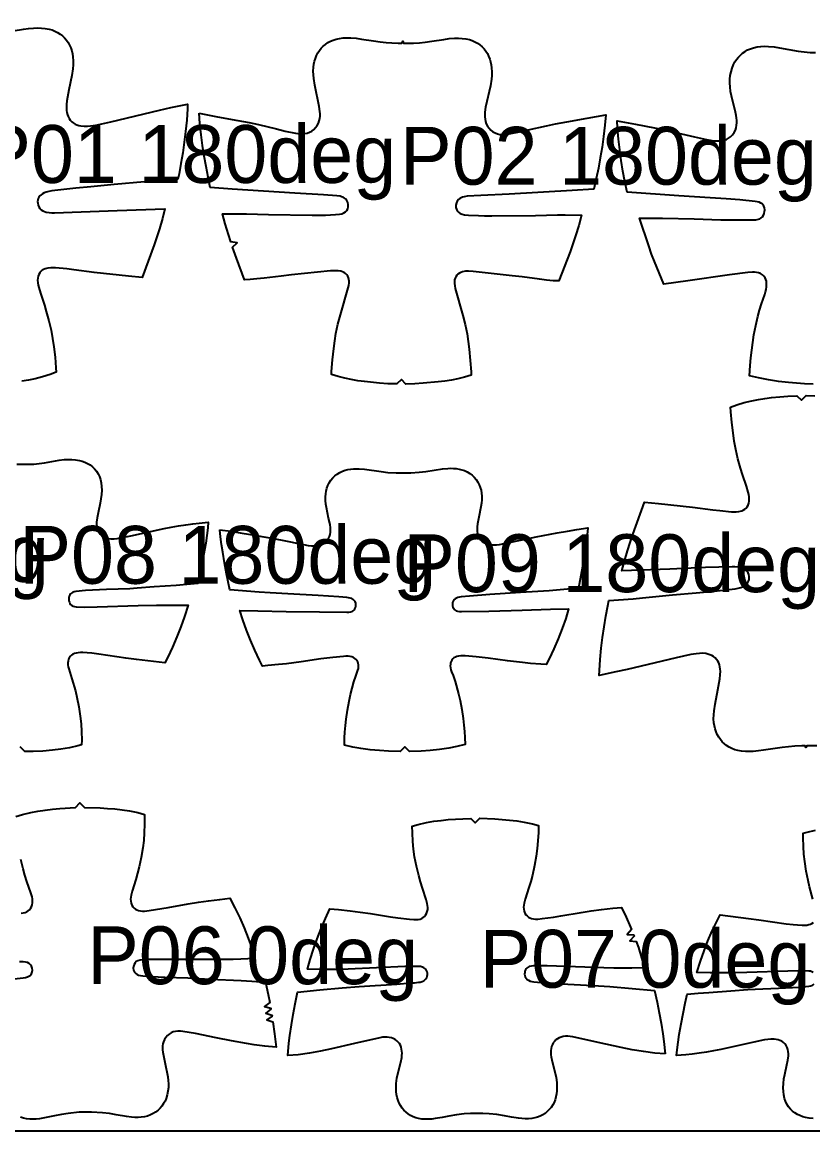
# Model space of a CAD drawing. Header units: millimetres. Extents: x 0 to 2016, y 0 to 4064.
# Drawn here: x 953.9 to 1296, y 0 to 479.6 of the extents above; entities that cross this region are included whole.
import ezdxf

# ---------------------------------------------------------------- set-up
doc = ezdxf.new("R2010")
doc.units = ezdxf.units.MM
for name, color, linetype in [('ANNOTATION', 3, 'Continuous'), ('LEATHER', 1, 'Continuous'), ('PIECES', 5, 'Continuous')]:
    doc.layers.add(name, color=color, linetype=linetype)

msp = doc.modelspace()

# ---------------------------------------------------------------- linework, layer by layer
at = {"layer": 'LEATHER'}
msp.add_lwpolyline([(0, 0), (2000, 0), (2000, 4000), (0, 4000)], close=True, dxfattribs=at)
at = {"layer": 'PIECES'}
for points in [[(946.37, 475.31), (954.44, 476.52), (956.64, 476.82), (958.85, 477.03), (960.55, 477.11), (962.24, 477.09), (963.93, 476.94), (965.59, 476.64), (966.86, 476.27), (968.09, 475.79), (969.26, 475.2), (970.37, 474.49), (971.36, 473.69), (972.26, 472.81), (973.07, 471.83), (973.79, 470.78), (974.4, 469.67), (974.93, 468.47), (975.34, 467.24), (975.65, 465.97), (975.86, 464.68), (975.98, 462.95), (975.95, 461.21), (975.81, 459.48), (975.38, 456.51), (974.14, 450.37), (973.53, 447.17), (973.27, 445.56), (973.11, 443.94), (973.08, 442.31), (973.15, 441.4), (973.29, 440.49), (973.5, 439.6), (973.81, 438.75), (974.22, 437.95), (974.74, 437.21), (975.35, 436.56), (976.04, 436.01), (976.79, 435.56), (977.6, 435.19), (978.45, 434.91), (979.33, 434.72), (980.72, 434.57), (982.13, 434.59), (983.53, 434.73), (985.82, 435.12), (992.23, 436.57), (1013.39, 441.57), (1018.26, 442.64), (1025.47, 444.13), (1025.41, 442.08), (1025.09, 437.18), (1024.63, 432.3), (1024.05, 427.68), (1023.36, 423.07), (1022.6, 418.53), (1021.78, 414.01), (1021.33, 411.74), (1010.79, 410.95), (1006.79, 410.59), (993.77, 409.32), (983.56, 408.45), (977.13, 407.8), (966.68, 406.64), (965.44, 406.41), (964.22, 406.09), (963.45, 405.79), (962.72, 405.42), (962.06, 404.94), (961.58, 404.47), (961.18, 403.92), (960.88, 403.32), (960.69, 402.67), (960.61, 402), (960.63, 401.33), (960.78, 400.49), (961.08, 399.69), (961.56, 398.97), (962.19, 398.37), (962.86, 397.96), (963.59, 397.66), (964.36, 397.45), (965.55, 397.27), (966.74, 397.2), (967.94, 397.19), (979.44, 397.5), (995.01, 398.13), (1015.69, 398.88), (1014.59, 394.74), (1013.27, 390.21), (1012.17, 386.71), (1011, 383.23), (1005.87, 369.22), (999.85, 369.75), (985.08, 371.39), (976.32, 372.51), (973.29, 372.85), (968.27, 373.31), (966.27, 373.33), (965.04, 373.22), (963.85, 372.93), (963.16, 372.64), (962.53, 372.26), (961.97, 371.79), (961.48, 371.24), (961.05, 370.49), (960.77, 369.68), (960.62, 368.82), (960.58, 367.95), (960.65, 366.9), (960.82, 365.85), (961.06, 364.82), (961.82, 362.32), (963.52, 357.16), (964.34, 354.46), (965.45, 350.42), (966.4, 346.34), (967.06, 342.79), (967.59, 339.21), (968.14, 334.69), (968.54, 330.15), (968.65, 328.15), (965.97, 327.16), (962.74, 326.14), (959.47, 325.31), (956.65, 324.75), (953.81, 324.31)], [(1296.17, 323.08), (1292.42, 323.2), (1288.94, 323.41), (1285.46, 323.7), (1281.12, 324.18), (1276.81, 324.83), (1272.42, 325.69), (1268.54, 326.64), (1268.87, 331.12), (1269.19, 334.45), (1269.58, 337.76), (1270.02, 341.03), (1270.53, 344.29), (1271.29, 348.33), (1272.22, 352.34), (1272.97, 355.08), (1273.81, 357.79), (1275.16, 361.81), (1275.48, 362.9), (1275.76, 363.99), (1275.95, 365.1), (1276.01, 365.91), (1275.99, 366.71), (1275.89, 367.51), (1275.67, 368.28), (1275.32, 369.04), (1274.85, 369.72), (1274.26, 370.31), (1273.42, 370.85), (1272.49, 371.2), (1271.66, 371.38), (1270.81, 371.46), (1269.96, 371.47), (1267.93, 371.33), (1259.95, 370.25), (1241.98, 367.67), (1231.46, 366.23), (1227.45, 376.14), (1226.25, 379.27), (1225.03, 382.82), (1221.07, 394.77), (1225.91, 394.82), (1230.9, 394.79), (1244.62, 394.5), (1256.14, 394.17), (1259.29, 394.13), (1269.71, 394.07), (1271.38, 394.17), (1272.53, 394.36), (1273.07, 394.54), (1273.57, 394.82), (1274.2, 395.38), (1274.66, 396.09), (1274.98, 396.89), (1275.14, 397.73), (1275.18, 398.5), (1275.08, 399.25), (1274.82, 399.97), (1274.47, 400.5), (1274.03, 400.96), (1273.5, 401.33), (1272.75, 401.68), (1271.94, 401.91), (1271.11, 402.06), (1264.44, 402.7), (1258.54, 403.18), (1251.6, 403.65), (1237.95, 404.49), (1215.73, 406.13), (1214.72, 410.71), (1213.86, 415.23), (1213.11, 419.77), (1212.47, 424.37), (1211.95, 428.98), (1211.53, 433.94), (1211.37, 436.96), (1211.37, 436.96), (1219.28, 435.55), (1227.47, 433.96), (1232.2, 432.95), (1244.82, 429.98), (1249.98, 428.87), (1252.32, 428.47), (1253.38, 428.33), (1254.45, 428.24), (1255.52, 428.24), (1256.58, 428.33), (1257.62, 428.56), (1258.62, 428.91), (1259.56, 429.39), (1260.42, 430.01), (1261.27, 430.86), (1261.97, 431.85), (1262.5, 432.93), (1262.81, 433.95), (1263, 434.99), (1263.07, 436.05), (1263.05, 437.12), (1262.95, 438.2), (1262.79, 439.27), (1262.33, 441.46), (1261.21, 445.81), (1260.77, 447.74), (1260.43, 449.69), (1260.2, 451.65), (1260.12, 453.27), (1260.14, 454.89), (1260.3, 456.5), (1260.61, 458.16), (1261.08, 459.77), (1261.72, 461.32), (1262.31, 462.43), (1262.99, 463.48), (1263.77, 464.46), (1264.63, 465.37), (1265.57, 466.19), (1266.65, 466.95), (1267.8, 467.6), (1269.01, 468.13), (1270.27, 468.55), (1271.89, 468.91), (1273.54, 469.12), (1275.2, 469.19), (1276.87, 469.14), (1279.21, 468.92), (1281.52, 468.57), (1289.6, 467.12), (1292.24, 466.75), (1294.9, 466.52), (1297.18, 466.46)], [(1297.75, 166.56), (1294.77, 166.62), (1293.41, 166.58), (1293.02, 165.78), (1292.61, 166.57), (1291.25, 166.57), (1288.27, 166.43), (1285.48, 166.18), (1282.69, 165.84), (1274.63, 164.63), (1272.43, 164.33), (1270.21, 164.12), (1268.52, 164.04), (1266.82, 164.06), (1265.14, 164.21), (1263.48, 164.52), (1262.21, 164.88), (1260.98, 165.36), (1259.81, 165.95), (1258.7, 166.66), (1257.71, 167.46), (1256.8, 168.35), (1255.99, 169.32), (1255.28, 170.37), (1254.67, 171.48), (1254.14, 172.68), (1253.73, 173.92), (1253.42, 175.18), (1253.21, 176.47), (1253.09, 178.21), (1253.12, 179.94), (1253.26, 181.68), (1253.69, 184.64), (1254.92, 190.78), (1255.54, 193.98), (1255.79, 195.59), (1255.96, 197.21), (1255.98, 198.84), (1255.92, 199.76), (1255.78, 200.66), (1255.56, 201.55), (1255.26, 202.4), (1254.85, 203.2), (1254.33, 203.94), (1253.72, 204.59), (1253.03, 205.14), (1252.27, 205.59), (1251.47, 205.96), (1250.62, 206.24), (1249.74, 206.43), (1248.35, 206.58), (1246.94, 206.56), (1245.54, 206.42), (1243.25, 206.03), (1236.84, 204.59), (1215.68, 199.58), (1210.81, 198.51), (1203.59, 197.02), (1203.66, 199.07), (1203.97, 203.97), (1204.44, 208.85), (1205.02, 213.47), (1205.71, 218.08), (1206.46, 222.62), (1207.29, 227.14), (1207.74, 229.41), (1218.28, 230.2), (1222.27, 230.56), (1235.29, 231.84), (1245.51, 232.7), (1251.94, 233.35), (1262.39, 234.51), (1263.63, 234.74), (1264.84, 235.07), (1265.61, 235.36), (1266.34, 235.73), (1267.01, 236.21), (1267.49, 236.68), (1267.89, 237.23), (1268.19, 237.83), (1268.38, 238.48), (1268.46, 239.15), (1268.44, 239.83), (1268.29, 240.67), (1267.99, 241.46), (1267.51, 242.18), (1266.88, 242.78), (1266.21, 243.19), (1265.47, 243.49), (1264.7, 243.7), (1263.52, 243.88), (1262.32, 243.95), (1261.12, 243.96), (1249.63, 243.65), (1234.06, 243.02), (1213.38, 242.27), (1214.48, 246.41), (1215.8, 250.95), (1216.9, 254.45), (1218.07, 257.92), (1223.2, 271.93), (1229.22, 271.4), (1243.99, 269.76), (1252.75, 268.64), (1255.77, 268.3), (1260.8, 267.84), (1262.8, 267.82), (1264.03, 267.93), (1265.22, 268.23), (1265.9, 268.51), (1266.54, 268.89), (1267.1, 269.36), (1267.58, 269.92), (1268.01, 270.66), (1268.29, 271.48), (1268.45, 272.33), (1268.49, 273.2), (1268.42, 274.26), (1268.25, 275.3), (1268, 276.33), (1267.25, 278.83), (1265.54, 283.99), (1264.73, 286.69), (1263.62, 290.73), (1262.67, 294.82), (1262.01, 298.37), (1261.47, 301.94), (1260.93, 306.46), (1260.53, 311), (1260.42, 313), (1263.1, 314), (1266.32, 315.01), (1269.6, 315.84), (1272.42, 316.4), (1275.25, 316.84), (1278.1, 317.2), (1281.66, 317.57), (1285.22, 317.84), (1289.05, 318.02), (1291.08, 316.05), (1293.05, 318.08), (1296.89, 317.99)], [(951.66, 288.41), (954, 288.43), (956.35, 288.37), (958.91, 288.46), (961.22, 288.69), (963.52, 289.03), (969.93, 290.12), (972.01, 290.37), (973.69, 290.48), (975.37, 290.48), (977.04, 290.34), (978.69, 290.05), (979.91, 289.71), (981.08, 289.27), (982.21, 288.72), (983.28, 288.07), (984.27, 287.31), (985.17, 286.43), (986.02, 285.4), (986.73, 284.27), (987.31, 283.06), (987.76, 281.8), (988.1, 280.29), (988.28, 278.76), (988.32, 277.21), (988.23, 275.29), (988, 273.37), (987.66, 271.47), (986.72, 267.32), (986.31, 265.23), (986.1, 263.37), (986.09, 262.45), (986.17, 261.53), (986.35, 260.62), (986.65, 259.74), (987.08, 258.93), (987.62, 258.19), (988.28, 257.55), (988.99, 257.06), (989.76, 256.69), (990.58, 256.42), (991.42, 256.25), (992.29, 256.16), (993.67, 256.16), (995.05, 256.3), (996.42, 256.52), (1000.99, 257.43), (1015.32, 260.58), (1018.43, 261.19), (1021.56, 261.74), (1024.66, 262.22), (1027.77, 262.63), (1030.44, 262.93), (1034.45, 263.29), (1034.2, 260.84), (1033.8, 257.51), (1033.33, 254.19), (1032.55, 249.59), (1031.67, 245), (1030.74, 240.55), (1029.88, 236.72), (1025.12, 236.29), (1020.48, 235.92), (1010.99, 235.29), (1003.62, 234.71), (1000.52, 234.54), (990.4, 234.15), (981.36, 233.68), (977.19, 233.3), (976.45, 233.17), (975.75, 232.93), (974.89, 232.35), (974.52, 231.84), (974.27, 231.27), (974.12, 230.6), (974.09, 229.93), (974.17, 229.25), (974.33, 228.69), (974.56, 228.17), (974.89, 227.7), (975.37, 227.28), (975.94, 226.98), (976.59, 226.79), (977.27, 226.7), (980.88, 226.61), (986.38, 226.69), (1004.05, 227.27), (1012.06, 227.44), (1019.96, 227.46), (1025.67, 227.34), (1024.15, 222.44), (1022.59, 218.01), (1020.89, 213.65), (1019.01, 209.27), (1016.98, 204.96), (1015.66, 202.4), (1003.33, 203.93), (998.82, 204.53), (987.11, 206.22), (984.07, 206.59), (982.09, 206.78), (980.1, 206.87), (979.13, 206.87), (978.17, 206.8), (977.23, 206.63), (976.54, 206.43), (975.9, 206.14), (975.3, 205.76), (974.78, 205.29), (974.31, 204.67), (973.98, 203.99), (973.76, 203.25), (973.66, 202.48), (973.69, 201.58), (973.84, 200.7), (974.07, 199.82), (975.46, 195.59), (976.92, 190.33), (977.59, 187.57), (978.42, 183.48), (979.04, 179.35), (979.39, 176.08), (979.6, 172.79), (979.68, 169.05), (979.64, 167), (977.96, 166.55), (974.35, 165.75), (970.67, 165.1), (966.96, 164.61), (962.83, 164.25), (958.69, 164.06), (954.99, 164.04), (953.01, 166.05)], [(951.15, 135.93), (954.05, 136.8), (957.64, 137.68), (960.75, 138.27), (963.88, 138.74), (967.03, 139.09), (970.19, 139.37), (976.95, 139.81), (976.95, 139.81), (978.91, 141.84), (980.94, 139.88), (987.72, 139.68), (990.88, 139.51), (994.04, 139.26), (997.19, 138.91), (1000.32, 138.42), (1003.93, 137.67), (1006.86, 136.91), (1006.9, 132.67), (1006.76, 128.92), (1006.5, 125.64), (1006.1, 122.37), (1005.4, 118.26), (1004.51, 114.18), (1003.81, 111.43), (1003.02, 108.7), (1001.47, 103.68), (1001.04, 101.97), (1000.91, 101.1), (1000.85, 100.23), (1000.9, 99.36), (1001.07, 98.5), (1001.37, 97.69), (1001.83, 96.94), (1002.33, 96.39), (1002.91, 95.93), (1003.56, 95.57), (1004.26, 95.31), (1005.11, 95.13), (1005.97, 95.06), (1006.84, 95.07), (1008.79, 95.25), (1017.02, 96.6), (1025.75, 98.18), (1030.13, 98.87), (1034.51, 99.5), (1039.42, 100.14), (1043.79, 100.65), (1045.99, 96.45), (1048.04, 92.15), (1049.94, 87.78), (1051.65, 83.41), (1053.21, 78.99), (1054.6, 74.52), (1048.53, 74.24), (1045.19, 74.14), (1040.71, 74.07), (1032.18, 74.07), (1014.62, 74.17), (1007.47, 74.09), (1005.89, 74.01), (1004.93, 73.88), (1004, 73.59), (1003.3, 73.19), (1002.73, 72.64), (1002.31, 71.94), (1002.07, 71.16), (1002, 70.32), (1002.13, 69.49), (1002.5, 68.69), (1003.08, 68.04), (1003.65, 67.66), (1004.27, 67.4), (1005.17, 67.19), (1006.08, 67.08), (1012.71, 66.63), (1015.61, 66.5), (1025.6, 66.16), (1035.28, 65.65), (1048.7, 65.08), (1053.29, 64.77), (1059.12, 64.24), (1060.32, 59.04), (1061.02, 55.51), (1058.78, 53.83), (1061.47, 53.05), (1061.55, 52.56), (1059.3, 50.91), (1061.97, 50.09), (1062.05, 49.6), (1059.76, 48), (1062.41, 47.13), (1063.12, 42.03), (1063.8, 36.13), (1058.87, 36.64), (1054.31, 37.25), (1051.01, 37.78), (1044.43, 38.96), (1037.81, 40.22), (1028.96, 42.1), (1023.43, 42.95), (1022.37, 43.08), (1021.32, 43.12), (1020.27, 43.03), (1019.31, 42.78), (1018.41, 42.39), (1017.56, 41.87), (1016.8, 41.24), (1016.05, 40.43), (1015.45, 39.53), (1015, 38.53), (1014.77, 37.67), (1014.65, 36.79), (1014.61, 35.9), (1014.65, 35), (1014.75, 34.1), (1015.13, 31.91), (1016.1, 27.61), (1016.54, 25.47), (1016.89, 23.32), (1017.06, 21.8), (1017.16, 20.27), (1017.15, 18.75), (1017, 17.12), (1016.7, 15.53), (1016.21, 13.98), (1015.71, 12.83), (1015.11, 11.75), (1014.4, 10.73), (1013.6, 9.79), (1012.7, 8.92), (1011.66, 8.12), (1010.55, 7.43), (1009.38, 6.86), (1008.15, 6.41), (1006.8, 6.08), (1005.42, 5.88), (1004.03, 5.79), (1002.64, 5.81), (1001.24, 5.91), (999.03, 6.18), (994.62, 6.96), (991.66, 7.43), (988.68, 7.8), (983.95, 8.11), (978.54, 8.02), (973.82, 7.54), (970.86, 7.07), (967.91, 6.49), (963.54, 5.56), (961.34, 5.21), (959.94, 5.06), (958.55, 5), (957.16, 5.04), (955.78, 5.19), (954.42, 5.47), (953.17, 5.88)], [(1296.06, 100.23), (1294.6, 105.5), (1293.93, 108.26), (1293.1, 112.35), (1292.47, 116.47), (1292.13, 119.75), (1291.92, 123.04), (1291.84, 126.78), (1291.88, 128.82), (1293.56, 129.27), (1297.17, 130.07)], [(953.5, 94.14), (954.36, 94.24), (955.2, 94.45), (955.89, 94.74), (956.53, 95.12), (957.09, 95.6), (957.57, 96.17), (958, 96.93), (958.28, 97.75), (958.42, 98.62), (958.44, 99.49), (958.35, 100.36), (958.18, 101.22), (957.7, 102.92), (955.97, 107.88), (955.09, 110.58), (954.29, 113.3), (953.26, 117.35)], [(1296.15, 68.55), (1295.58, 68.85), (1294.93, 69.04), (1294.25, 69.12), (1290.64, 69.21), (1285.14, 69.13), (1267.47, 68.56), (1259.46, 68.38), (1251.56, 68.37), (1245.85, 68.48), (1247.37, 73.39), (1248.92, 77.81), (1250.63, 82.18), (1252.51, 86.56), (1254.54, 90.86), (1255.86, 93.43), (1268.19, 91.9), (1272.7, 91.3), (1284.41, 89.61), (1287.45, 89.23), (1289.43, 89.05), (1291.42, 88.96), (1292.38, 88.96), (1293.35, 89.03), (1294.29, 89.19), (1294.97, 89.4), (1295.62, 89.69), (1296.22, 90.07)], [(947.75, 65.5), (954.37, 66.17), (955.28, 66.32), (956.16, 66.56), (956.78, 66.84), (957.33, 67.24), (957.89, 67.91), (958.23, 68.72), (958.33, 69.56), (958.23, 70.39), (957.96, 71.17), (957.52, 71.85), (956.93, 72.38), (956.22, 72.76), (955.28, 73.01), (954.31, 73.11), (952.74, 73.14)], [(1296.15, 5.35), (1294.48, 5.48), (1292.83, 5.78), (1291.61, 6.12), (1290.44, 6.56), (1289.31, 7.11), (1288.24, 7.76), (1287.25, 8.52), (1286.35, 9.39), (1285.5, 10.43), (1284.79, 11.56), (1284.21, 12.76), (1283.76, 14.03), (1283.42, 15.53), (1283.24, 17.06), (1283.2, 18.61), (1283.29, 20.54), (1283.52, 22.45), (1283.86, 24.35), (1284.8, 28.5), (1285.21, 30.59), (1285.42, 32.45), (1285.43, 33.38), (1285.35, 34.3), (1285.17, 35.21), (1284.87, 36.08), (1284.44, 36.9), (1283.9, 37.64), (1283.24, 38.28), (1282.53, 38.76), (1281.76, 39.14), (1280.94, 39.4), (1280.1, 39.58), (1279.23, 39.67), (1277.85, 39.66), (1276.47, 39.53), (1275.1, 39.31), (1270.53, 38.39), (1256.2, 35.25), (1253.09, 34.63), (1249.96, 34.08), (1246.86, 33.61), (1243.75, 33.2), (1241.08, 32.9), (1237.07, 32.53), (1237.32, 34.99), (1237.72, 38.32), (1238.19, 41.64), (1238.96, 46.24), (1239.85, 50.82), (1240.78, 55.28), (1241.64, 59.1), (1246.4, 59.54), (1251.04, 59.91), (1260.53, 60.53), (1267.9, 61.12), (1271, 61.28), (1281.12, 61.68), (1290.16, 62.15), (1294.33, 62.53), (1295.07, 62.66), (1295.77, 62.89), (1296.63, 63.48)]]:
    msp.add_lwpolyline(points, dxfattribs=at)
for points in [[(1030.47, 440.29), (1038.4, 438.71), (1047.22, 437.1), (1052.08, 436.18), (1056.09, 435.29), (1063.89, 433.4), (1067.71, 432.51), (1072.14, 431.65), (1074.18, 431.37), (1075.2, 431.33), (1076.22, 431.4), (1077.27, 431.63), (1078.28, 432), (1079.22, 432.52), (1080.08, 433.17), (1080.88, 433.99), (1081.55, 434.91), (1082.07, 435.92), (1082.42, 436.9), (1082.65, 437.9), (1082.77, 438.93), (1082.8, 439.97), (1082.75, 441.02), (1082.47, 443.11), (1080.47, 452.36), (1080.03, 455.2), (1079.9, 456.83), (1079.87, 458.47), (1079.96, 460.1), (1080.14, 461.41), (1080.42, 462.7), (1080.81, 463.96), (1081.31, 465.19), (1081.88, 466.29), (1082.54, 467.33), (1083.3, 468.31), (1084.15, 469.2), (1085.09, 470.01), (1086.15, 470.75), (1087.28, 471.37), (1088.46, 471.88), (1089.7, 472.28), (1091.26, 472.62), (1092.85, 472.81), (1094.46, 472.88), (1096.07, 472.84), (1098.42, 472.64), (1100.75, 472.33), (1105.95, 471.48), (1108.83, 471.07), (1111.33, 470.8), (1113.85, 470.63), (1116.6, 470.53), (1118.14, 470.54), (1118.54, 471.34), (1118.94, 470.53), (1120.48, 470.52), (1123.23, 470.59), (1125.75, 470.74), (1128.26, 470.99), (1131.14, 471.38), (1136.34, 472.19), (1138.68, 472.48), (1141.03, 472.66), (1142.64, 472.69), (1144.24, 472.61), (1145.83, 472.41), (1147.4, 472.05), (1148.63, 471.64), (1149.81, 471.13), (1150.93, 470.49), (1151.99, 469.75), (1152.92, 468.93), (1153.76, 468.03), (1154.51, 467.05), (1155.17, 466), (1155.73, 464.89), (1156.22, 463.67), (1156.59, 462.4), (1156.87, 461.11), (1157.04, 459.79), (1157.12, 458.16), (1157.07, 456.53), (1156.92, 454.9), (1156.47, 452.06), (1154.4, 442.83), (1154.1, 440.74), (1154.04, 439.69), (1154.06, 438.65), (1154.18, 437.62), (1154.4, 436.61), (1154.73, 435.63), (1155.25, 434.62), (1155.91, 433.69), (1156.71, 432.87), (1157.56, 432.21), (1158.5, 431.69), (1159.5, 431.3), (1160.56, 431.07), (1161.57, 430.99), (1162.59, 431.02), (1164.63, 431.28), (1169.07, 432.12), (1172.9, 432.97), (1180.71, 434.79), (1184.73, 435.66), (1189.6, 436.54), (1198.43, 438.08), (1206.37, 439.6), (1206, 435.07), (1205.46, 430.19), (1204.8, 425.58), (1204.03, 420.99), (1203.2, 416.46), (1202.3, 411.95), (1201.31, 407.39), (1191.81, 406.75), (1164.68, 405.21), (1152.31, 404.65), (1146.5, 404.29), (1145.1, 404.08), (1144.45, 403.9), (1143.83, 403.66), (1143.25, 403.34), (1142.73, 402.93), (1142.17, 402.24), (1141.79, 401.44), (1141.58, 400.49), (1141.59, 399.51), (1141.77, 398.7), (1142.13, 397.96), (1142.69, 397.36), (1143.39, 396.9), (1144.34, 396.53), (1145.35, 396.31), (1147, 396.12), (1151.33, 395.91), (1154, 395.84), (1157.09, 395.83), (1175.95, 395.99), (1185.53, 396.2), (1188.87, 396.2), (1195.94, 396.06), (1194.71, 391.7), (1193.32, 387.18), (1192.17, 383.7), (1190.94, 380.24), (1186.11, 367.65), (1183.68, 367.78), (1180.79, 368.03), (1177.69, 368.4), (1170.26, 369.39), (1165.92, 369.92), (1149.02, 371.79), (1146.99, 371.89), (1145.72, 371.84), (1144.46, 371.62), (1143.74, 371.39), (1143.06, 371.06), (1142.45, 370.64), (1141.92, 370.11), (1141.51, 369.5), (1141.22, 368.82), (1141.03, 368.11), (1140.95, 367.36), (1140.95, 366.61), (1141.07, 365.51), (1141.31, 364.44), (1144.58, 352.77), (1145.58, 348.78), (1146.4, 344.76), (1146.91, 341.47), (1147.31, 338.17), (1147.81, 333.23), (1148.18, 328.28), (1148.24, 326.97), (1145.24, 326.07), (1142.44, 325.37), (1139.61, 324.8), (1136.74, 324.35), (1133.86, 324.01), (1127.4, 323.4), (1123.83, 323.17), (1119.96, 323.08), (1117.97, 325.08), (1115.96, 323.09), (1112.09, 323.22), (1108.52, 323.48), (1102.07, 324.13), (1099.19, 324.5), (1096.32, 324.97), (1093.5, 325.57), (1090.7, 326.29), (1087.71, 327.2), (1087.78, 328.52), (1088.19, 333.47), (1088.73, 338.4), (1089.16, 341.7), (1089.69, 344.98), (1090.54, 349), (1091.57, 352.98), (1094.94, 364.62), (1095.18, 365.7), (1095.32, 366.79), (1095.32, 367.54), (1095.24, 368.29), (1095.06, 369.01), (1094.78, 369.68), (1094.37, 370.3), (1093.84, 370.83), (1093.23, 371.26), (1092.56, 371.59), (1091.84, 371.83), (1090.59, 372.06), (1089.31, 372.11), (1087.28, 372.03), (1070.37, 370.3), (1066.03, 369.8), (1058.59, 368.86), (1055.48, 368.52), (1052.59, 368.3), (1050.16, 368.18), (1046.66, 377.51), (1044.95, 382.21), (1046.91, 384.2), (1044.14, 384.58), (1043.11, 387.78), (1041.75, 392.31), (1040.56, 396.67), (1047.63, 396.76), (1050.96, 396.73), (1060.54, 396.45), (1079.4, 396.13), (1082.49, 396.12), (1085.17, 396.17), (1089.5, 396.35), (1091.14, 396.53), (1092.16, 396.74), (1093.12, 397.1), (1093.81, 397.55), (1094.38, 398.15), (1094.74, 398.89), (1094.93, 399.69), (1094.95, 400.67), (1094.75, 401.63), (1094.37, 402.43), (1093.82, 403.13), (1093.3, 403.54), (1092.73, 403.86), (1092.1, 404.11), (1091.46, 404.29), (1090.06, 404.51), (1084.25, 404.92), (1071.88, 405.57), (1044.77, 407.33), (1035.28, 408.05), (1034.32, 412.61), (1033.46, 417.13), (1032.67, 421.66), (1031.93, 426.26), (1031.31, 430.88), (1030.8, 435.76), (1030.47, 440.29)], [(1039.45, 260.06), (1044.23, 259.38), (1048.22, 258.76), (1052.74, 258), (1061.81, 256.36), (1066.37, 255.49), (1075.58, 253.64), (1077.72, 253.29), (1079.02, 253.14), (1080.33, 253.09), (1081.63, 253.19), (1082.59, 253.38), (1083.52, 253.68), (1084.38, 254.12), (1085.17, 254.69), (1085.85, 255.4), (1086.4, 256.22), (1086.82, 257.12), (1087.1, 258.04), (1087.26, 259), (1087.32, 259.96), (1087.29, 260.93), (1087.1, 262.34), (1086.49, 265.11), (1085.55, 269.64), (1085.32, 271.17), (1085.17, 272.7), (1085.15, 274.24), (1085.24, 275.52), (1085.44, 276.78), (1085.76, 278.02), (1086.2, 279.22), (1086.78, 280.37), (1087.48, 281.45), (1088.29, 282.45), (1089.22, 283.35), (1090.22, 284.13), (1091.3, 284.8), (1092.44, 285.35), (1093.64, 285.78), (1094.84, 286.08), (1096.05, 286.28), (1097.28, 286.38), (1098.52, 286.41), (1099.75, 286.38), (1101.97, 286.19), (1109.28, 285.16), (1112.18, 284.85), (1115.7, 284.67), (1122.11, 284.7), (1125.62, 284.91), (1128.53, 285.26), (1135.82, 286.36), (1138.04, 286.56), (1139.27, 286.61), (1140.51, 286.59), (1141.74, 286.5), (1142.95, 286.31), (1144.15, 286.02), (1145.35, 285.6), (1146.5, 285.06), (1147.59, 284.41), (1148.6, 283.64), (1149.53, 282.74), (1150.36, 281.75), (1151.07, 280.68), (1151.65, 279.53), (1152.11, 278.34), (1152.44, 277.1), (1152.66, 275.84), (1152.76, 274.57), (1152.74, 273.03), (1152.61, 271.49), (1152.4, 269.96), (1151.5, 265.42), (1150.92, 262.65), (1150.75, 261.24), (1150.72, 260.27), (1150.79, 259.3), (1150.96, 258.35), (1151.25, 257.43), (1151.67, 256.53), (1152.23, 255.72), (1152.92, 255.01), (1153.71, 254.45), (1154.59, 254.02), (1155.51, 253.73), (1156.48, 253.54), (1157.78, 253.46), (1159.08, 253.53), (1160.38, 253.68), (1162.52, 254.06), (1171.71, 256), (1176.26, 256.91), (1185.32, 258.64), (1189.83, 259.44), (1193.82, 260.1), (1198.59, 260.82), (1198.29, 257.79), (1197.9, 254.46), (1197.45, 251.13), (1196.71, 246.44), (1195.89, 241.76), (1194.6, 234.74), (1181.92, 233.64), (1177.03, 233.28), (1169.5, 232.85), (1156.29, 231.99), (1147.42, 231.32), (1143.91, 230.95), (1143.18, 230.84), (1142.47, 230.68), (1141.79, 230.43), (1141.21, 230.1), (1140.71, 229.67), (1140.34, 229.12), (1140.13, 228.5), (1140.08, 227.84), (1140.14, 227.18), (1140.27, 226.6), (1140.48, 226.07), (1140.8, 225.59), (1141.23, 225.21), (1141.73, 224.94), (1142.28, 224.77), (1143.13, 224.64), (1143.99, 224.61), (1155.8, 224.84), (1170.18, 225.22), (1182.52, 225.62), (1190.35, 225.76), (1189.09, 221.7), (1187.55, 217.27), (1185.86, 212.9), (1183.99, 208.52), (1181.96, 204.2), (1180.67, 201.67), (1178.37, 201.83), (1173.81, 202.22), (1170.35, 202.58), (1163.9, 203.35), (1155.52, 204.48), (1150.3, 205.05), (1145.59, 205.49), (1144.62, 205.53), (1143.66, 205.51), (1142.71, 205.4), (1142.01, 205.22), (1141.34, 204.96), (1140.73, 204.6), (1140.19, 204.13), (1139.79, 203.62), (1139.49, 203.05), (1139.29, 202.43), (1139.18, 201.79), (1139.15, 201.13), (1139.24, 200.26), (1139.44, 199.42), (1139.71, 198.58), (1140.35, 196.93), (1141.21, 194.39), (1142.71, 189), (1143.4, 186.17), (1144.16, 182.26), (1144.74, 178.32), (1145.06, 175.54), (1145.32, 172.75), (1145.48, 170.2), (1145.59, 167.06), (1142.02, 166.22), (1138.46, 165.55), (1134.47, 165), (1130.45, 164.6), (1126.5, 164.31), (1121.48, 164.06), (1119.47, 166.05), (1117.48, 164.04), (1112.46, 164.24), (1108.5, 164.5), (1104.49, 164.86), (1100.49, 165.37), (1096.92, 166), (1093.35, 166.8), (1093.43, 169.95), (1093.56, 172.5), (1093.79, 175.29), (1094.09, 178.08), (1094.63, 182.02), (1095.35, 185.94), (1096.02, 188.78), (1097.47, 194.18), (1098.3, 196.73), (1098.92, 198.39), (1099.19, 199.22), (1099.38, 200.07), (1099.46, 200.94), (1099.42, 201.6), (1099.31, 202.24), (1099.1, 202.86), (1098.79, 203.42), (1098.39, 203.93), (1097.84, 204.4), (1097.23, 204.75), (1096.56, 205.01), (1095.86, 205.17), (1094.91, 205.28), (1093.94, 205.29), (1092.98, 205.24), (1088.27, 204.76), (1083.06, 204.14), (1074.69, 202.93), (1068.25, 202.09), (1064.79, 201.7), (1060.23, 201.26), (1057.94, 201.08), (1056.62, 203.6), (1054.55, 207.89), (1052.64, 212.26), (1050.91, 216.61), (1049.32, 221.03), (1048.02, 225.08), (1055.85, 225.01), (1068.2, 224.73), (1082.58, 224.49), (1094.39, 224.37), (1095.25, 224.41), (1096.1, 224.54), (1096.65, 224.73), (1097.15, 225), (1097.57, 225.38), (1097.89, 225.86), (1098.1, 226.4), (1098.22, 226.98), (1098.27, 227.64), (1098.21, 228.3), (1098, 228.92), (1097.62, 229.46), (1097.12, 229.89), (1096.54, 230.22), (1095.85, 230.46), (1095.14, 230.61), (1094.41, 230.72), (1090.9, 231.05), (1082.02, 231.63), (1068.8, 232.36), (1061.27, 232.73), (1056.38, 233.04), (1043.69, 234.02), (1042.33, 241.03), (1041.47, 245.7), (1040.68, 250.38), (1040.2, 253.7), (1039.78, 257.03), (1039.45, 260.06)], [(1232.07, 33.33), (1227.61, 33.66), (1222.68, 34.25), (1217.88, 35.05), (1213.1, 36.02), (1203.14, 38.26), (1192.09, 40.67), (1191.05, 40.83), (1190, 40.92), (1188.96, 40.9), (1188.04, 40.79), (1187.16, 40.58), (1186.31, 40.27), (1185.51, 39.84), (1184.78, 39.3), (1184.19, 38.71), (1183.69, 38.04), (1183.29, 37.32), (1182.97, 36.54), (1182.74, 35.66), (1182.62, 34.76), (1182.59, 33.85), (1182.63, 32.94), (1182.75, 32.03), (1183.17, 30.03), (1184.36, 25.58), (1184.89, 23.09), (1185.19, 20.85), (1185.29, 18.58), (1185.25, 17.28), (1185.11, 16), (1184.87, 14.72), (1184.51, 13.48), (1184.04, 12.31), (1183.47, 11.2), (1182.78, 10.15), (1181.99, 9.19), (1181.09, 8.3), (1180.14, 7.56), (1179.13, 6.91), (1178.06, 6.37), (1176.94, 5.93), (1175.78, 5.59), (1174.36, 5.33), (1172.92, 5.21), (1171.48, 5.2), (1170.03, 5.29), (1168.58, 5.45), (1165.56, 5.94), (1162.54, 6.5), (1159.27, 7.03), (1155.98, 7.39), (1153.23, 7.53), (1147.88, 7.5), (1145.13, 7.34), (1141.84, 6.95), (1138.58, 6.39), (1135.57, 5.8), (1132.54, 5.28), (1131.1, 5.11), (1129.65, 5.01), (1128.21, 5), (1126.77, 5.11), (1125.34, 5.36), (1124.18, 5.68), (1123.06, 6.11), (1121.98, 6.64), (1120.96, 7.28), (1120.01, 8.02), (1119.11, 8.89), (1118.3, 9.85), (1117.61, 10.89), (1117.02, 12), (1116.54, 13.16), (1116.17, 14.4), (1115.92, 15.67), (1115.77, 16.96), (1115.71, 18.26), (1115.79, 20.52), (1116.07, 22.77), (1116.58, 25.27), (1117.73, 29.72), (1118.13, 31.73), (1118.24, 32.64), (1118.28, 33.55), (1118.24, 34.46), (1118.1, 35.36), (1117.87, 36.24), (1117.54, 37.01), (1117.13, 37.73), (1116.62, 38.39), (1116.03, 38.98), (1115.29, 39.52), (1114.49, 39.93), (1113.64, 40.24), (1112.75, 40.44), (1111.84, 40.54), (1110.79, 40.55), (1109.75, 40.45), (1108.71, 40.28), (1097.68, 37.77), (1087.74, 35.43), (1082.98, 34.42), (1078.18, 33.57), (1073.26, 32.94), (1068.8, 32.56), (1069.35, 37.86), (1069.76, 41.19), (1070.4, 45.79), (1071.13, 50.37), (1071.98, 54.9), (1073.09, 59.92), (1082.71, 60.99), (1092.43, 61.88), (1099.72, 62.43), (1115.94, 63.48), (1121.91, 63.96), (1123.64, 64.07), (1125.36, 64.24), (1126.15, 64.37), (1126.92, 64.59), (1127.64, 64.93), (1128.17, 65.31), (1128.62, 65.79), (1128.95, 66.35), (1129.16, 66.96), (1129.24, 67.59), (1129.21, 68.24), (1129.1, 68.83), (1128.89, 69.39), (1128.57, 69.89), (1128.17, 70.28), (1127.7, 70.58), (1127.18, 70.81), (1126.26, 71.02), (1125.31, 71.09), (1122.22, 71.11), (1119.51, 71.02), (1094.93, 69.96), (1090.68, 69.83), (1086.42, 69.76), (1082.9, 69.76), (1077.37, 69.88), (1078.54, 74.15), (1079.94, 78.62), (1081.49, 83.04), (1083.22, 87.48), (1085.1, 91.86), (1087.09, 96.09), (1090.84, 95.73), (1095.76, 95.18), (1100.16, 94.64), (1104.55, 94.02), (1113.31, 92.61), (1116.46, 92.15), (1121.49, 91.52), (1123.35, 91.38), (1124.27, 91.37), (1125.19, 91.44), (1126.08, 91.63), (1126.77, 91.9), (1127.4, 92.27), (1127.96, 92.74), (1128.45, 93.29), (1128.9, 94.03), (1129.2, 94.84), (1129.37, 95.7), (1129.41, 96.57), (1129.34, 97.44), (1129.19, 98.3), (1128.72, 100.01), (1127.07, 104.99), (1126.23, 107.71), (1125.47, 110.44), (1124.5, 114.5), (1123.72, 118.6), (1123.26, 121.86), (1122.94, 125.14), (1122.72, 128.88), (1122.68, 131.8), (1125.26, 132.53), (1128.86, 133.35), (1131.98, 133.9), (1135.12, 134.31), (1138.27, 134.62), (1141.43, 134.85), (1144.6, 135.03), (1147.96, 135.18), (1149.97, 133.19), (1151.96, 135.2), (1158.48, 134.93), (1161.65, 134.73), (1164.8, 134.45), (1167.95, 134.07), (1171.07, 133.55), (1174.68, 132.76), (1177.27, 132.05), (1177.25, 129.13), (1177.07, 125.39), (1176.78, 122.11), (1176.35, 118.85), (1175.6, 114.74), (1174.67, 110.67), (1173.94, 107.93), (1173.13, 105.21), (1171.52, 100.21), (1171.07, 98.5), (1170.92, 97.63), (1170.86, 96.76), (1170.91, 95.89), (1171.09, 95.04), (1171.4, 94.23), (1171.86, 93.49), (1172.35, 92.94), (1172.92, 92.48), (1173.55, 92.12), (1174.24, 91.86), (1175.13, 91.67), (1176.05, 91.61), (1176.97, 91.63), (1178.83, 91.79), (1183.85, 92.47), (1187, 92.95), (1195.75, 94.44), (1200.13, 95.1), (1204.53, 95.69), (1209.44, 96.28), (1213.19, 96.68), (1215.22, 92.47), (1217.14, 88.11), (1217.56, 87.06), (1215.7, 84.97), (1218.49, 84.74), (1218.68, 84.27), (1216.77, 82.23), (1219.54, 81.93), (1220.5, 79.28), (1221.94, 74.81), (1223.15, 70.56), (1217.63, 70.39), (1214.1, 70.36), (1209.84, 70.39), (1205.59, 70.48), (1181, 71.31), (1178.29, 71.37), (1175.2, 71.33), (1174.25, 71.24), (1173.33, 71.02), (1172.82, 70.8), (1172.35, 70.48), (1171.96, 70.09), (1171.64, 69.58), (1171.43, 69.03), (1171.32, 68.44), (1171.3, 67.79), (1171.39, 67.15), (1171.6, 66.55), (1171.95, 65.99), (1172.39, 65.52), (1172.93, 65.14), (1173.65, 64.81), (1174.42, 64.6), (1175.22, 64.47), (1176.94, 64.32), (1178.67, 64.23), (1184.64, 63.8), (1200.87, 62.91), (1208.16, 62.42), (1217.89, 61.62), (1227.53, 60.65), (1228.68, 55.63), (1229.57, 51.11), (1230.35, 46.54), (1231.03, 41.94), (1231.47, 38.62), (1232.07, 33.33)]]:
    msp.add_lwpolyline(points, close=True, dxfattribs=at)

# ---------------------------------------------------------------- texts
at = {"layer": 'ANNOTATION'}
for s, p in [('P01 180deg', (935.41, 410.08)), ('P02 180deg', (1117.42, 409.32)), ('P07 180deg', (785.16, 237.3)), ('P08 180deg', (952.74, 236.68)), ('P09 180deg', (1118.84, 233.05)), ('P06 0deg', (982.06, 63.45)), ('P07 0deg', (1151.8, 61.93))]:
    msp.add_text(s, height=25, dxfattribs=at).set_placement(p)

doc.saveas('drawing.dxf')
